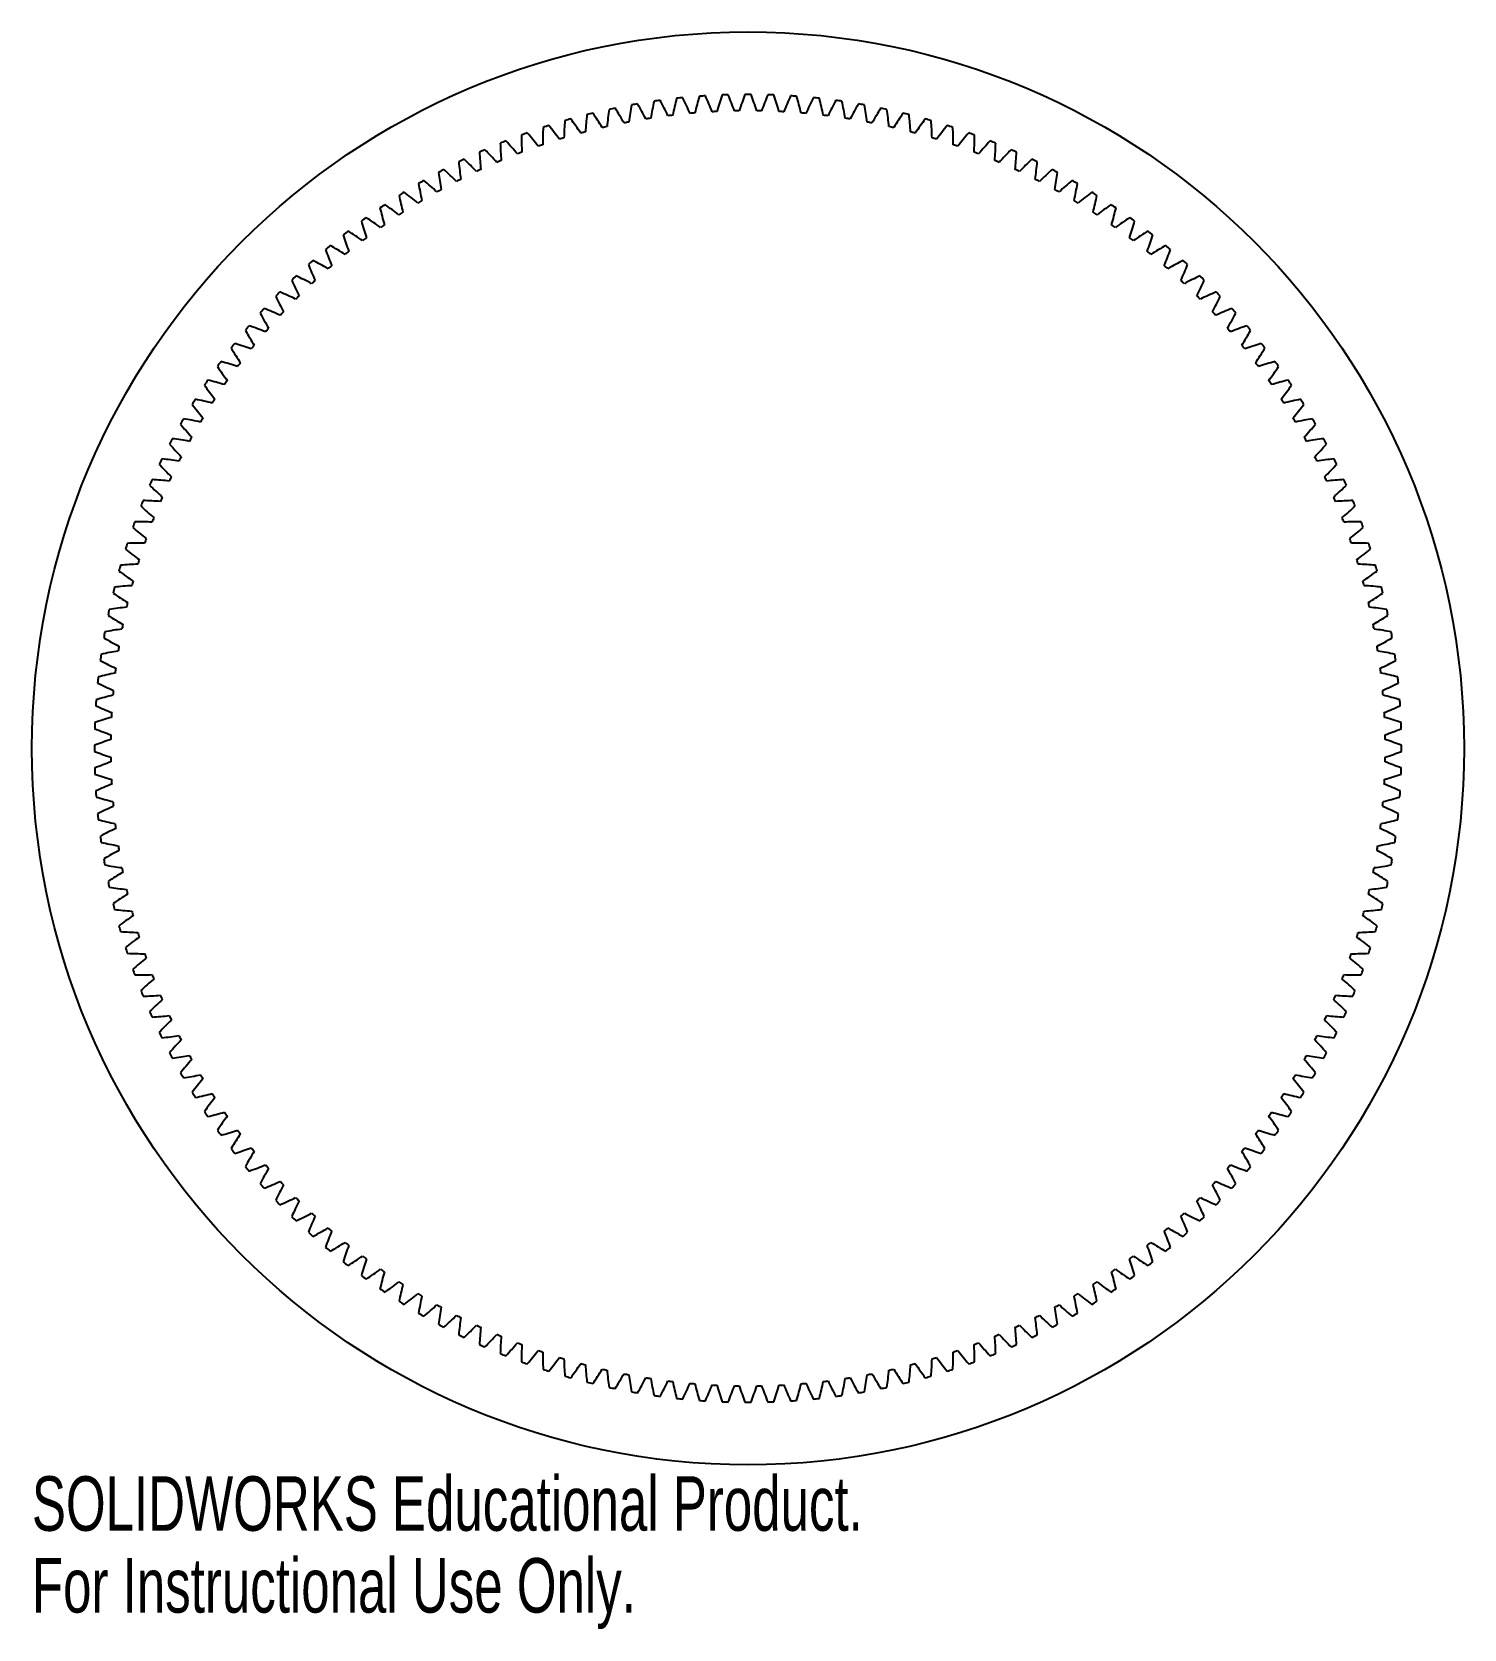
# Model space of a CAD drawing. Header units: inches. Extents: x -2.5 to 2.5, y -3.07 to 2.5.
import ezdxf

# ---------------------------------------------------------------- set-up
doc = ezdxf.new("R2010")
doc.units = ezdxf.units.IN
doc.header["$MEASUREMENT"] = 0
doc.styles.add('SLDTEXTSTYLE0', font='TXT', dxfattribs={"width": 0.7})

msp = doc.modelspace()

# ---------------------------------------------------------------- linework, layer by layer
at = {"color": 7, "linetype": 'Continuous', "lineweight": 25}
msp.add_circle((0, 0), 2.5, dxfattribs=at)
for centre, radius, start, end in [((0.6274, 2.0604), 1.125, 171.3361, 174.4188), ((0, 0), 2.282, 101.7342, 102.2658), ((-1.4112, 1.6271), 1.125, 29.5812, 32.6639), ((0.6989, 2.0373), 1.125, 169.3361, 172.4188), ((0, 0), 2.282, 99.7342, 100.2658), ((-1.3535, 1.6754), 1.125, 27.5812, 30.6639), ((0.7696, 2.0117), 1.125, 167.3361, 170.4188), ((0, 0), 2.282, 97.7342, 98.2658), ((-1.2942, 1.7216), 1.125, 25.5812, 28.6639), ((0.8393, 1.9836), 1.125, 165.3361, 168.4188), ((0, 0), 2.282, 95.7342, 96.2658), ((-1.2334, 1.7657), 1.125, 23.5812, 26.6639), ((0.908, 1.9531), 1.125, 163.3361, 166.4188), ((0, 0), 2.282, 93.7342, 94.2658), ((-1.171, 1.8077), 1.125, 21.5812, 24.6639), ((0.9756, 1.9202), 1.125, 161.3361, 164.4188), ((0, 0), 2.282, 91.7342, 92.2658), ((-1.1072, 1.8475), 1.125, 19.5812, 22.6639), ((1.042, 1.885), 1.125, 159.3361, 162.4188), ((0, 0), 2.282, 89.7342, 90.2658), ((-1.042, 1.885), 1.125, 17.5812, 20.6639), ((1.1072, 1.8475), 1.125, 157.3361, 160.4188), ((0, 0), 2.282, 87.7342, 88.2658), ((-0.9756, 1.9202), 1.125, 15.5812, 18.6639), ((1.171, 1.8077), 1.125, 155.3361, 158.4188), ((0, 0), 2.282, 85.7342, 86.2658), ((-0.908, 1.9531), 1.125, 13.5812, 16.6639), ((1.2334, 1.7657), 1.125, 153.3361, 156.4188), ((0, 0), 2.282, 83.7342, 84.2658), ((-0.8393, 1.9836), 1.125, 11.5812, 14.6639), ((1.2942, 1.7216), 1.125, 151.3361, 154.4188), ((0, 0), 2.282, 81.7342, 82.2658), ((-0.7696, 2.0117), 1.125, 9.5812, 12.6639), ((1.3535, 1.6754), 1.125, 149.3361, 152.4188), ((0, 0), 2.282, 79.7342, 80.2658), ((-0.6989, 2.0373), 1.125, 7.5812, 10.6639), ((1.4112, 1.6271), 1.125, 147.3361, 150.4188), ((0, 0), 2.282, 77.7342, 78.2658), ((-0.6274, 2.0604), 1.125, 5.5812, 8.6639), ((0.4821, 2.0992), 1.125, 175.3361, 178.4188), ((0, 0), 2.282, 105.7342, 106.2658), ((-1.5212, 1.5247), 1.125, 33.5812, 36.6639), ((0.5551, 2.0811), 1.125, 173.3361, 176.4188), ((0, 0), 2.282, 103.7342, 104.2658), ((-1.4671, 1.5769), 1.125, 31.5812, 34.6639), ((0, 0), 2.225, 100.7832, 101.2168), ((0, 0), 2.225, 98.7832, 99.2168), ((0, 0), 2.225, 96.7832, 97.2168), ((0, 0), 2.225, 94.7832, 95.2168), ((0, 0), 2.225, 92.7832, 93.2168), ((0, 0), 2.225, 90.7832, 91.2168), ((0, 0), 2.225, 88.7832, 89.2168), ((0, 0), 2.225, 86.7832, 87.2168), ((0, 0), 2.225, 84.7832, 85.2168), ((0, 0), 2.225, 82.7832, 83.2168), ((0, 0), 2.225, 80.7832, 81.2168), ((0, 0), 2.225, 78.7832, 79.2168), ((1.4671, 1.5769), 1.125, 145.3361, 148.4188), ((0, 0), 2.282, 75.7342, 76.2658), ((-0.5551, 2.0811), 1.125, 3.5812, 6.6639), ((1.5212, 1.5247), 1.125, 143.3361, 146.4188), ((0, 0), 2.282, 73.7342, 74.2658), ((-0.4821, 2.0992), 1.125, 1.5812, 4.6639), ((0, 0), 2.282, 111.7342, 112.2658), ((-1.6723, 1.3574), 1.125, 39.5812, 42.6639), ((0.3345, 2.1277), 1.125, 179.3361, 182.4188), ((0, 0), 2.282, 109.7342, 110.2658), ((-1.6239, 1.4149), 1.125, 37.5812, 40.6639), ((0.4085, 2.1147), 1.125, 177.3361, 180.4188), ((0, 0), 2.282, 107.7342, 108.2658), ((-1.5735, 1.4707), 1.125, 35.5812, 38.6639), ((0, 0), 2.225, 106.7832, 107.2168), ((0, 0), 2.225, 104.7832, 105.2168), ((0, 0), 2.225, 102.7832, 103.2168), ((0, 0), 2.225, 76.7832, 77.2168), ((0, 0), 2.225, 74.7832, 75.2168), ((0, 0), 2.225, 72.7832, 73.2168), ((1.5735, 1.4707), 1.125, 141.3361, 144.4188), ((0, 0), 2.282, 71.7342, 72.2658), ((-0.4085, 2.1147), 1.125, 359.5812, 2.6639), ((1.6239, 1.4149), 1.125, 139.3361, 142.4188), ((0, 0), 2.282, 69.7342, 70.2658), ((-0.3345, 2.1277), 1.125, 357.5812, 0.6639), ((1.6723, 1.3574), 1.125, 137.3361, 140.4188), ((0, 0), 2.282, 67.7342, 68.2658), ((0, 0), 2.282, 113.7342, 114.2658), ((0.1853, 2.1458), 1.125, 183.3361, 186.4188), ((-1.7186, 1.2982), 1.125, 41.5812, 44.6639), ((0.26, 2.1381), 1.125, 181.3361, 184.4188), ((0, 0), 2.225, 110.7832, 111.2168), ((0, 0), 2.225, 108.7832, 109.2168), ((0, 0), 2.225, 70.7832, 71.2168), ((0, 0), 2.225, 68.7832, 69.2168), ((-0.26, 2.1381), 1.125, 355.5812, 358.6639), ((1.7186, 1.2982), 1.125, 135.3361, 138.4188), ((0, 0), 2.282, 65.7342, 66.2658), ((-0.1853, 2.1458), 1.125, 353.5812, 356.6639), ((0, 0), 2.282, 117.7342, 118.2658), ((0.0351, 2.1535), 1.125, 187.3361, 190.4188), ((-1.805, 1.1751), 1.125, 45.5812, 48.6639), ((0, 0), 2.282, 115.7342, 116.2658), ((0.1103, 2.151), 1.125, 185.3361, 188.4188), ((-1.7629, 1.2374), 1.125, 43.5812, 46.6639), ((0, 0), 2.225, 114.7832, 115.2168), ((0, 0), 2.225, 112.7832, 113.2168), ((0, 0), 2.225, 66.7832, 67.2168), ((0, 0), 2.225, 64.7832, 65.2168), ((1.7629, 1.2374), 1.125, 133.3361, 136.4188), ((0, 0), 2.282, 63.7342, 64.2658), ((-0.1103, 2.151), 1.125, 351.5812, 354.6639), ((1.805, 1.1751), 1.125, 131.3361, 134.4188), ((0, 0), 2.282, 61.7342, 62.2658), ((-0.0351, 2.1535), 1.125, 349.5812, 352.6639), ((0, 0), 2.282, 119.7342, 120.2658), ((-0.0401, 2.1535), 1.125, 189.3361, 192.4188), ((-1.8449, 1.1114), 1.125, 47.5812, 50.6639), ((0, 0), 2.225, 116.7832, 117.2168), ((0, 0), 2.225, 62.7832, 63.2168), ((1.8449, 1.1114), 1.125, 129.3361, 132.4188), ((0, 0), 2.282, 59.7342, 60.2658), ((0.0401, 2.1535), 1.125, 347.5812, 350.6639), ((0, 0), 2.282, 123.7342, 124.2658), ((-1.918, 0.98), 1.125, 51.5812, 54.6639), ((0, 0), 2.282, 121.7342, 122.2658), ((-0.1152, 2.1507), 1.125, 191.3361, 194.4188), ((-1.8826, 1.0464), 1.125, 49.5812, 52.6639), ((0, 0), 2.225, 120.7832, 121.2168), ((0, 0), 2.225, 118.7832, 119.2168), ((0, 0), 2.225, 60.7832, 61.2168), ((0, 0), 2.225, 58.7832, 59.2168), ((1.8826, 1.0464), 1.125, 127.3361, 130.4188), ((0, 0), 2.282, 57.7342, 58.2658), ((0.1152, 2.1507), 1.125, 345.5812, 348.6639), ((1.918, 0.98), 1.125, 125.3361, 128.4188), ((0, 0), 2.282, 55.7342, 56.2658), ((0, 0), 2.282, 125.7342, 126.2658), ((-0.2649, 2.1375), 1.125, 195.3361, 198.4188), ((-1.951, 0.9125), 1.125, 53.5812, 56.6639), ((-0.1902, 2.1454), 1.125, 193.3361, 196.4188), ((0, 0), 2.225, 122.7832, 123.2168), ((0, 0), 2.225, 56.7832, 57.2168), ((0.1902, 2.1454), 1.125, 343.5812, 346.6639), ((1.951, 0.9125), 1.125, 123.3361, 126.4188), ((0.2649, 2.1375), 1.125, 341.5812, 344.6639), ((0, 0), 2.282, 53.7342, 54.2658), ((0, 0), 2.282, 127.7342, 128.2658), ((-0.3394, 2.1269), 1.125, 197.3361, 200.4188), ((-1.9816, 0.8438), 1.125, 55.5812, 58.6639), ((0, 0), 2.225, 124.7832, 125.2168), ((0, 0), 2.225, 54.7832, 55.2168), ((1.9816, 0.8438), 1.125, 121.3361, 124.4188), ((0.3394, 2.1269), 1.125, 339.5812, 342.6639), ((0, 0), 2.282, 51.7342, 52.2658), ((0, 0), 2.282, 129.7342, 130.2658), ((-0.4134, 2.1138), 1.125, 199.3361, 202.4188), ((-2.0099, 0.7742), 1.125, 57.5812, 60.6639), ((0, 0), 2.225, 128.7832, 129.2168), ((0, 0), 2.225, 126.7832, 127.2168), ((0, 0), 2.225, 52.7832, 53.2168), ((0, 0), 2.225, 50.7832, 51.2168), ((2.0099, 0.7742), 1.125, 119.3361, 122.4188), ((0.4134, 2.1138), 1.125, 337.5812, 340.6639), ((0, 0), 2.282, 49.7342, 50.2658), ((0, 0), 2.282, 131.7342, 132.2658), ((-0.4869, 2.0981), 1.125, 201.3361, 204.4188), ((-2.0357, 0.7036), 1.125, 59.5812, 62.6639), ((0, 0), 2.225, 130.7832, 131.2168), ((0, 0), 2.225, 48.7832, 49.2168), ((2.0357, 0.7036), 1.125, 117.3361, 120.4188), ((0.4869, 2.0981), 1.125, 335.5812, 338.6639), ((0, 0), 2.282, 47.7342, 48.2658), ((0, 0), 2.282, 133.7342, 134.2658), ((-0.5598, 2.0798), 1.125, 203.3361, 206.4188), ((-2.059, 0.6321), 1.125, 61.5812, 64.6639), ((0, 0), 2.225, 132.7832, 133.2168), ((0, 0), 2.225, 46.7832, 47.2168), ((2.059, 0.6321), 1.125, 115.3361, 118.4188), ((0.5598, 2.0798), 1.125, 333.5812, 336.6639), ((0, 0), 2.282, 45.7342, 46.2658), ((0, 0), 2.282, 135.7342, 136.2658), ((-0.6321, 2.059), 1.125, 205.3361, 208.4188), ((-2.0798, 0.5598), 1.125, 63.5812, 66.6639), ((0, 0), 2.225, 134.7832, 135.2168), ((0, 0), 2.225, 44.7832, 45.2168), ((2.0798, 0.5598), 1.125, 113.3361, 116.4188), ((0.6321, 2.059), 1.125, 331.5812, 334.6639), ((0, 0), 2.282, 43.7342, 44.2658), ((0, 0), 2.282, 137.7342, 138.2658), ((-0.7036, 2.0357), 1.125, 207.3361, 210.4188), ((-2.0981, 0.4869), 1.125, 65.5812, 68.6639), ((0, 0), 2.225, 136.7832, 137.2168), ((0, 0), 2.225, 42.7832, 43.2168), ((2.0981, 0.4869), 1.125, 111.3361, 114.4188), ((0.7036, 2.0357), 1.125, 329.5812, 332.6639), ((0, 0), 2.282, 41.7342, 42.2658), ((0, 0), 2.282, 139.7342, 140.2658), ((-0.7742, 2.0099), 1.125, 209.3361, 212.4188), ((-2.1138, 0.4134), 1.125, 67.5812, 70.6639), ((0, 0), 2.225, 138.7832, 139.2168), ((0, 0), 2.225, 40.7832, 41.2168), ((2.1138, 0.4134), 1.125, 109.3361, 112.4188), ((0.7742, 2.0099), 1.125, 327.5812, 330.6639), ((0, 0), 2.282, 39.7342, 40.2658), ((0, 0), 2.282, 141.7342, 142.2658), ((-0.8438, 1.9816), 1.125, 211.3361, 214.4188), ((-2.1269, 0.3394), 1.125, 69.5812, 72.6639), ((0, 0), 2.225, 140.7832, 141.2168), ((0, 0), 2.225, 38.7832, 39.2168), ((2.1269, 0.3394), 1.125, 107.3361, 110.4188), ((0.8438, 1.9816), 1.125, 325.5812, 328.6639), ((0, 0), 2.282, 37.7342, 38.2658), ((0, 0), 2.282, 143.7342, 144.2658), ((-2.1375, 0.2649), 1.125, 71.5812, 74.6639), ((0, 0), 2.225, 142.7832, 143.2168), ((0, 0), 2.225, 36.7832, 37.2168), ((2.1375, 0.2649), 1.125, 105.3361, 108.4188), ((0, 0), 2.282, 35.7342, 36.2658), ((0, 0), 2.282, 145.7342, 146.2658), ((-2.1454, 0.1902), 1.125, 73.5812, 76.6639), ((-0.9125, 1.951), 1.125, 213.3361, 216.4188), ((0, 0), 2.225, 144.7832, 145.2168), ((0.9125, 1.951), 1.125, 323.5812, 326.6639), ((0, 0), 2.225, 34.7832, 35.2168), ((2.1454, 0.1902), 1.125, 103.3361, 106.4188), ((0, 0), 2.282, 33.7342, 34.2658), ((-0.98, 1.918), 1.125, 215.3361, 218.4188), ((0.98, 1.918), 1.125, 321.5812, 324.6639), ((0, 0), 2.282, 147.7342, 148.2658), ((-1.0464, 1.8826), 1.125, 217.3361, 220.4188), ((-2.1507, 0.1152), 1.125, 75.5812, 78.6639), ((0, 0), 2.225, 146.7832, 147.2168), ((0, 0), 2.225, 32.7832, 33.2168), ((2.1507, 0.1152), 1.125, 101.3361, 104.4188), ((1.0464, 1.8826), 1.125, 319.5812, 322.6639), ((0, 0), 2.282, 31.7342, 32.2658), ((0, 0), 2.282, 149.7342, 150.2658), ((-1.1114, 1.8449), 1.125, 219.3361, 222.4188), ((-2.1535, 0.0401), 1.125, 77.5812, 80.6639), ((0, 0), 2.225, 148.7832, 149.2168), ((0, 0), 2.225, 30.7832, 31.2168), ((2.1535, 0.0401), 1.125, 99.3361, 102.4188), ((1.1114, 1.8449), 1.125, 317.5812, 320.6639), ((0, 0), 2.282, 29.7342, 30.2658), ((0, 0), 2.282, 151.7342, 152.2658), ((-1.1751, 1.805), 1.125, 221.3361, 224.4188), ((-2.1535, -0.0351), 1.125, 79.5812, 82.6639), ((0, 0), 2.225, 150.7832, 151.2168), ((0, 0), 2.225, 28.7832, 29.2168), ((2.1535, -0.0351), 1.125, 97.3361, 100.4188), ((1.1751, 1.805), 1.125, 315.5812, 318.6639), ((0, 0), 2.282, 27.7342, 28.2658), ((0, 0), 2.282, 153.7342, 154.2658), ((-2.151, -0.1103), 1.125, 81.5812, 84.6639), ((0, 0), 2.225, 152.7832, 153.2168), ((0, 0), 2.225, 26.7832, 27.2168), ((2.151, -0.1103), 1.125, 95.3361, 98.4188), ((0, 0), 2.282, 25.7342, 26.2658), ((-1.2374, 1.7629), 1.125, 223.3361, 226.4188), ((0, 0), 2.225, 154.7832, 155.2168), ((1.2374, 1.7629), 1.125, 313.5812, 316.6639), ((0, 0), 2.225, 24.7832, 25.2168), ((0, 0), 2.282, 155.7342, 156.2658), ((-1.2982, 1.7186), 1.125, 225.3361, 228.4188), ((-2.1458, -0.1853), 1.125, 83.5812, 86.6639), ((2.1458, -0.1853), 1.125, 93.3361, 96.4188), ((1.2982, 1.7186), 1.125, 311.5812, 314.6639), ((0, 0), 2.282, 23.7342, 24.2658), ((0, 0), 2.282, 157.7342, 158.2658), ((-1.3574, 1.6723), 1.125, 227.3361, 230.4188), ((-2.1381, -0.26), 1.125, 85.5812, 88.6639), ((0, 0), 2.225, 156.7832, 157.2168), ((0, 0), 2.225, 22.7832, 23.2168), ((2.1381, -0.26), 1.125, 91.3361, 94.4188), ((1.3574, 1.6723), 1.125, 309.5812, 312.6639), ((0, 0), 2.282, 21.7342, 22.2658), ((0, 0), 2.282, 159.7342, 160.2658), ((-2.1277, -0.3345), 1.125, 87.5812, 90.6639), ((0, 0), 2.225, 158.7832, 159.2168), ((0, 0), 2.225, 20.7832, 21.2168), ((2.1277, -0.3345), 1.125, 89.3361, 92.4188), ((0, 0), 2.282, 19.7342, 20.2658), ((-1.4149, 1.6239), 1.125, 229.3361, 232.4188), ((0, 0), 2.225, 160.7832, 161.2168), ((1.4149, 1.6239), 1.125, 307.5812, 310.6639), ((0, 0), 2.225, 18.7832, 19.2168), ((0, 0), 2.282, 161.7342, 162.2658), ((-1.4707, 1.5735), 1.125, 231.3361, 234.4188), ((-2.1147, -0.4085), 1.125, 89.5812, 92.6639), ((2.1147, -0.4085), 1.125, 87.3361, 90.4188), ((1.4707, 1.5735), 1.125, 305.5812, 308.6639), ((0, 0), 2.282, 17.7342, 18.2658), ((0, 0), 2.282, 163.7342, 164.2658), ((-1.5247, 1.5212), 1.125, 233.3361, 236.4188), ((-2.0992, -0.4821), 1.125, 91.5812, 94.6639), ((0, 0), 2.225, 162.7832, 163.2168), ((0, 0), 2.225, 16.7832, 17.2168), ((2.0992, -0.4821), 1.125, 85.3361, 88.4188), ((1.5247, 1.5212), 1.125, 303.5812, 306.6639), ((0, 0), 2.282, 15.7342, 16.2658), ((0, 0), 2.282, 165.7342, 166.2658), ((-2.0811, -0.5551), 1.125, 93.5812, 96.6639), ((0, 0), 2.225, 164.7832, 165.2168), ((0, 0), 2.225, 14.7832, 15.2168), ((2.0811, -0.5551), 1.125, 83.3361, 86.4188), ((0, 0), 2.282, 13.7342, 14.2658), ((-1.5769, 1.4671), 1.125, 235.3361, 238.4188), ((0, 0), 2.225, 166.7832, 167.2168), ((1.5769, 1.4671), 1.125, 301.5812, 304.6639), ((0, 0), 2.225, 12.7832, 13.2168), ((0, 0), 2.282, 167.7342, 168.2658), ((-1.6271, 1.4112), 1.125, 237.3361, 240.4188), ((-2.0604, -0.6274), 1.125, 95.5812, 98.6639), ((2.0604, -0.6274), 1.125, 81.3361, 84.4188), ((1.6271, 1.4112), 1.125, 299.5812, 302.6639), ((0, 0), 2.282, 11.7342, 12.2658), ((0, 0), 2.282, 169.7342, 170.2658), ((-2.0373, -0.6989), 1.125, 97.5812, 100.6639), ((0, 0), 2.225, 168.7832, 169.2168), ((0, 0), 2.225, 10.7832, 11.2168), ((2.0373, -0.6989), 1.125, 79.3361, 82.4188), ((0, 0), 2.282, 9.7342, 10.2658), ((-2.0117, -0.7696), 1.125, 99.5812, 102.6639), ((-1.6754, 1.3535), 1.125, 239.3361, 242.4188), ((0, 0), 2.225, 170.7832, 171.2168), ((1.6754, 1.3535), 1.125, 297.5812, 300.6639), ((0, 0), 2.225, 8.7832, 9.2168), ((2.0117, -0.7696), 1.125, 77.3361, 80.4188), ((0, 0), 2.282, 171.7342, 172.2658), ((-1.7216, 1.2942), 1.125, 241.3361, 244.4188), ((0, 0), 2.225, 172.7832, 173.2168), ((1.7216, 1.2942), 1.125, 295.5812, 298.6639), ((0, 0), 2.225, 6.7832, 7.2168), ((0, 0), 2.282, 7.7342, 8.2658), ((0, 0), 2.282, 173.7342, 174.2658), ((-1.7657, 1.2334), 1.125, 243.3361, 246.4188), ((-1.9836, -0.8393), 1.125, 101.5812, 104.6639), ((1.9836, -0.8393), 1.125, 75.3361, 78.4188), ((1.7657, 1.2334), 1.125, 293.5812, 296.6639), ((0, 0), 2.282, 5.7342, 6.2658), ((0, 0), 2.282, 175.7342, 176.2658), ((-1.9531, -0.908), 1.125, 103.5812, 106.6639), ((0, 0), 2.225, 174.7832, 175.2168), ((0, 0), 2.225, 4.7832, 5.2168), ((1.9531, -0.908), 1.125, 73.3361, 76.4188), ((0, 0), 2.282, 3.7342, 4.2658), ((-1.8077, 1.171), 1.125, 245.3361, 248.4188), ((0, 0), 2.225, 176.7832, 177.2168), ((1.8077, 1.171), 1.125, 291.5812, 294.6639), ((0, 0), 2.225, 2.7832, 3.2168), ((0, 0), 2.282, 177.7342, 178.2658), ((-1.8475, 1.1072), 1.125, 247.3361, 250.4188), ((-1.9202, -0.9756), 1.125, 105.5812, 108.6639), ((1.9202, -0.9756), 1.125, 71.3361, 74.4188), ((1.8475, 1.1072), 1.125, 289.5812, 292.6639), ((0, 0), 2.282, 1.7342, 2.2658), ((-1.885, -1.042), 1.125, 107.5812, 110.6639), ((0, 0), 2.282, 179.7342, 180.2658), ((0, 0), 2.225, 178.7832, 179.2168), ((0, 0), 2.225, 0.7832, 1.2168), ((1.885, -1.042), 1.125, 69.3361, 72.4188), ((0, 0), 2.282, 359.7342, 0.2658), ((-1.885, 1.042), 1.125, 249.3361, 252.4188), ((-1.8475, -1.1072), 1.125, 109.5812, 112.6639), ((0, 0), 2.225, 180.7832, 181.2168), ((0, 0), 2.225, 358.7832, 359.2168), ((1.8475, -1.1072), 1.125, 67.3361, 70.4188), ((1.885, 1.042), 1.125, 287.5812, 290.6639), ((0, 0), 2.282, 181.7342, 182.2658), ((-1.9202, 0.9756), 1.125, 251.3361, 254.4188), ((0, 0), 2.225, 182.7832, 183.2168), ((0, 0), 2.225, 356.7832, 357.2168), ((1.9202, 0.9756), 1.125, 285.5812, 288.6639), ((0, 0), 2.282, 357.7342, 358.2658), ((-1.8077, -1.171), 1.125, 111.5812, 114.6639), ((0, 0), 2.282, 183.7342, 184.2658), ((1.8077, -1.171), 1.125, 65.3361, 68.4188), ((0, 0), 2.282, 355.7342, 356.2658), ((-1.9531, 0.908), 1.125, 253.3361, 256.4188), ((-1.7657, -1.2334), 1.125, 113.5812, 116.6639), ((0, 0), 2.225, 184.7832, 185.2168), ((0, 0), 2.225, 354.7832, 355.2168), ((1.7657, -1.2334), 1.125, 63.3361, 66.4188), ((1.9531, 0.908), 1.125, 283.5812, 286.6639), ((0, 0), 2.282, 185.7342, 186.2658), ((-1.9836, 0.8393), 1.125, 255.3361, 258.4188), ((0, 0), 2.225, 186.7832, 187.2168), ((0, 0), 2.225, 352.7832, 353.2168), ((1.9836, 0.8393), 1.125, 281.5812, 284.6639), ((0, 0), 2.282, 353.7342, 354.2658), ((-1.7216, -1.2942), 1.125, 115.5812, 118.6639), ((0, 0), 2.282, 187.7342, 188.2658), ((-2.0117, 0.7696), 1.125, 257.3361, 260.4188), ((2.0117, 0.7696), 1.125, 279.5812, 282.6639), ((1.7216, -1.2942), 1.125, 61.3361, 64.4188), ((0, 0), 2.282, 351.7342, 352.2658), ((-1.6754, -1.3535), 1.125, 117.5812, 120.6639), ((0, 0), 2.282, 189.7342, 190.2658), ((0, 0), 2.225, 188.7832, 189.2168), ((0, 0), 2.225, 350.7832, 351.2168), ((1.6754, -1.3535), 1.125, 59.3361, 62.4188), ((0, 0), 2.282, 349.7342, 350.2658), ((-2.0373, 0.6989), 1.125, 259.3361, 262.4188), ((-1.6271, -1.4112), 1.125, 119.5812, 122.6639), ((0, 0), 2.225, 190.7832, 191.2168), ((0, 0), 2.225, 348.7832, 349.2168), ((1.6271, -1.4112), 1.125, 57.3361, 60.4188), ((2.0373, 0.6989), 1.125, 277.5812, 280.6639), ((0, 0), 2.282, 191.7342, 192.2658), ((-2.0604, 0.6274), 1.125, 261.3361, 264.4188), ((0, 0), 2.225, 192.7832, 193.2168), ((0, 0), 2.225, 346.7832, 347.2168), ((2.0604, 0.6274), 1.125, 275.5812, 278.6639), ((0, 0), 2.282, 347.7342, 348.2658), ((-1.5769, -1.4671), 1.125, 121.5812, 124.6639), ((0, 0), 2.282, 193.7342, 194.2658), ((1.5769, -1.4671), 1.125, 55.3361, 58.4188), ((0, 0), 2.282, 345.7342, 346.2658), ((-2.0811, 0.5551), 1.125, 263.3361, 266.4188), ((-1.5247, -1.5212), 1.125, 123.5812, 126.6639), ((0, 0), 2.225, 194.7832, 195.2168), ((0, 0), 2.225, 344.7832, 345.2168), ((1.5247, -1.5212), 1.125, 53.3361, 56.4188), ((2.0811, 0.5551), 1.125, 273.5812, 276.6639), ((0, 0), 2.282, 195.7342, 196.2658), ((-2.0992, 0.4821), 1.125, 265.3361, 268.4188), ((-1.4707, -1.5735), 1.125, 125.5812, 128.6639), ((0, 0), 2.225, 196.7832, 197.2168), ((0, 0), 2.225, 342.7832, 343.2168), ((1.4707, -1.5735), 1.125, 51.3361, 54.4188), ((2.0992, 0.4821), 1.125, 271.5812, 274.6639), ((0, 0), 2.282, 343.7342, 344.2658), ((0, 0), 2.282, 197.7342, 198.2658), ((-2.1147, 0.4085), 1.125, 267.3361, 270.4188), ((0, 0), 2.225, 198.7832, 199.2168), ((0, 0), 2.225, 340.7832, 341.2168), ((2.1147, 0.4085), 1.125, 269.5812, 272.6639), ((0, 0), 2.282, 341.7342, 342.2658), ((-1.4149, -1.6239), 1.125, 127.5812, 130.6639), ((0, 0), 2.282, 199.7342, 200.2658), ((1.4149, -1.6239), 1.125, 49.3361, 52.4188), ((0, 0), 2.282, 339.7342, 340.2658), ((-2.1277, 0.3345), 1.125, 269.3361, 272.4188), ((-1.3574, -1.6723), 1.125, 129.5812, 132.6639), ((0, 0), 2.225, 200.7832, 201.2168), ((0, 0), 2.225, 338.7832, 339.2168), ((1.3574, -1.6723), 1.125, 47.3361, 50.4188), ((2.1277, 0.3345), 1.125, 267.5812, 270.6639), ((0, 0), 2.282, 201.7342, 202.2658), ((-2.1381, 0.26), 1.125, 271.3361, 274.4188), ((-1.2982, -1.7186), 1.125, 131.5812, 134.6639), ((0, 0), 2.225, 202.7832, 203.2168), ((0, 0), 2.225, 336.7832, 337.2168), ((1.2982, -1.7186), 1.125, 45.3361, 48.4188), ((2.1381, 0.26), 1.125, 265.5812, 268.6639), ((0, 0), 2.282, 337.7342, 338.2658), ((0, 0), 2.282, 203.7342, 204.2658), ((-2.1458, 0.1853), 1.125, 273.3361, 276.4188), ((0, 0), 2.225, 204.7832, 205.2168), ((0, 0), 2.225, 334.7832, 335.2168), ((2.1458, 0.1853), 1.125, 263.5812, 266.6639), ((0, 0), 2.282, 335.7342, 336.2658), ((-1.2374, -1.7629), 1.125, 133.5812, 136.6639), ((0, 0), 2.282, 205.7342, 206.2658), ((-2.151, 0.1103), 1.125, 275.3361, 278.4188), ((0, 0), 2.225, 206.7832, 207.2168), ((0, 0), 2.225, 332.7832, 333.2168), ((2.151, 0.1103), 1.125, 261.5812, 264.6639), ((1.2374, -1.7629), 1.125, 43.3361, 46.4188), ((0, 0), 2.282, 333.7342, 334.2658), ((-1.1751, -1.805), 1.125, 135.5812, 138.6639), ((1.1751, -1.805), 1.125, 41.3361, 44.4188), ((0, 0), 2.282, 207.7342, 208.2658), ((-2.1535, 0.0351), 1.125, 277.3361, 280.4188), ((-1.1114, -1.8449), 1.125, 137.5812, 140.6639), ((0, 0), 2.225, 208.7832, 209.2168), ((0, 0), 2.225, 330.7832, 331.2168), ((1.1114, -1.8449), 1.125, 39.3361, 42.4188), ((2.1535, 0.0351), 1.125, 259.5812, 262.6639), ((0, 0), 2.282, 331.7342, 332.2658), ((0, 0), 2.282, 209.7342, 210.2658), ((-2.1535, -0.0401), 1.125, 279.3361, 282.4188), ((-1.0464, -1.8826), 1.125, 139.5812, 142.6639), ((0, 0), 2.225, 210.7832, 211.2168), ((0, 0), 2.225, 328.7832, 329.2168), ((1.0464, -1.8826), 1.125, 37.3361, 40.4188), ((2.1535, -0.0401), 1.125, 257.5812, 260.6639), ((0, 0), 2.282, 329.7342, 330.2658), ((0, 0), 2.282, 211.7342, 212.2658), ((-2.1507, -0.1152), 1.125, 281.3361, 284.4188), ((-0.98, -1.918), 1.125, 141.5812, 144.6639), ((0, 0), 2.225, 212.7832, 213.2168), ((0, 0), 2.225, 326.7832, 327.2168), ((0.98, -1.918), 1.125, 35.3361, 38.4188), ((2.1507, -0.1152), 1.125, 255.5812, 258.6639), ((0, 0), 2.282, 327.7342, 328.2658), ((0, 0), 2.282, 213.7342, 214.2658), ((-2.1454, -0.1902), 1.125, 283.3361, 286.4188), ((0, 0), 2.225, 214.7832, 215.2168), ((0, 0), 2.225, 324.7832, 325.2168), ((2.1454, -0.1902), 1.125, 253.5812, 256.6639), ((0, 0), 2.282, 325.7342, 326.2658), ((-0.9125, -1.951), 1.125, 143.5812, 146.6639), ((0, 0), 2.282, 215.7342, 216.2658), ((-2.1375, -0.2649), 1.125, 285.3361, 288.4188), ((0, 0), 2.225, 216.7832, 217.2168), ((0, 0), 2.225, 322.7832, 323.2168), ((2.1375, -0.2649), 1.125, 251.5812, 254.6639), ((0.9125, -1.951), 1.125, 33.3361, 36.4188), ((0, 0), 2.282, 323.7342, 324.2658), ((-0.8438, -1.9816), 1.125, 145.5812, 148.6639), ((0.8438, -1.9816), 1.125, 31.3361, 34.4188), ((0, 0), 2.282, 217.7342, 218.2658), ((-2.1269, -0.3394), 1.125, 287.3361, 290.4188), ((-0.7742, -2.0099), 1.125, 147.5812, 150.6639), ((0, 0), 2.225, 218.7832, 219.2168), ((0, 0), 2.225, 320.7832, 321.2168), ((0.7742, -2.0099), 1.125, 29.3361, 32.4188), ((2.1269, -0.3394), 1.125, 249.5812, 252.6639), ((0, 0), 2.282, 321.7342, 322.2658), ((0, 0), 2.282, 219.7342, 220.2658), ((-2.1138, -0.4134), 1.125, 289.3361, 292.4188), ((-0.7036, -2.0357), 1.125, 149.5812, 152.6639), ((0, 0), 2.225, 220.7832, 221.2168), ((0, 0), 2.225, 318.7832, 319.2168), ((0.7036, -2.0357), 1.125, 27.3361, 30.4188), ((2.1138, -0.4134), 1.125, 247.5812, 250.6639), ((0, 0), 2.282, 319.7342, 320.2658), ((0, 0), 2.282, 221.7342, 222.2658), ((-2.0981, -0.4869), 1.125, 291.3361, 294.4188), ((-0.6321, -2.059), 1.125, 151.5812, 154.6639), ((0, 0), 2.225, 222.7832, 223.2168), ((0, 0), 2.225, 316.7832, 317.2168), ((0.6321, -2.059), 1.125, 25.3361, 28.4188), ((2.0981, -0.4869), 1.125, 245.5812, 248.6639), ((0, 0), 2.282, 317.7342, 318.2658), ((0, 0), 2.282, 223.7342, 224.2658), ((-2.0798, -0.5598), 1.125, 293.3361, 296.4188), ((-0.5598, -2.0798), 1.125, 153.5812, 156.6639), ((0, 0), 2.225, 224.7832, 225.2168), ((0, 0), 2.225, 314.7832, 315.2168), ((0.5598, -2.0798), 1.125, 23.3361, 26.4188), ((2.0798, -0.5598), 1.125, 243.5812, 246.6639), ((0, 0), 2.282, 315.7342, 316.2658), ((0, 0), 2.282, 225.7342, 226.2658), ((-2.059, -0.6321), 1.125, 295.3361, 298.4188), ((-0.4869, -2.0981), 1.125, 155.5812, 158.6639), ((0, 0), 2.225, 226.7832, 227.2168), ((0, 0), 2.225, 312.7832, 313.2168), ((0.4869, -2.0981), 1.125, 21.3361, 24.4188), ((2.059, -0.6321), 1.125, 241.5812, 244.6639), ((0, 0), 2.282, 313.7342, 314.2658), ((0, 0), 2.282, 227.7342, 228.2658), ((-2.0357, -0.7036), 1.125, 297.3361, 300.4188), ((-0.4134, -2.1138), 1.125, 157.5812, 160.6639), ((0, 0), 2.225, 228.7832, 229.2168), ((-2.0099, -0.7742), 1.125, 299.3361, 302.4188), ((0, 0), 2.225, 230.7832, 231.2168), ((0, 0), 2.225, 308.7832, 309.2168), ((2.0099, -0.7742), 1.125, 237.5812, 240.6639), ((0, 0), 2.225, 310.7832, 311.2168), ((0.4134, -2.1138), 1.125, 19.3361, 22.4188), ((2.0357, -0.7036), 1.125, 239.5812, 242.6639), ((0, 0), 2.282, 311.7342, 312.2658), ((0, 0), 2.282, 229.7342, 230.2658), ((-0.3394, -2.1269), 1.125, 159.5812, 162.6639), ((-1.9816, -0.8438), 1.125, 301.3361, 304.4188), ((-0.2649, -2.1375), 1.125, 161.5812, 164.6639), ((0, 0), 2.225, 232.7832, 233.2168), ((0, 0), 2.225, 306.7832, 307.2168), ((0.2649, -2.1375), 1.125, 15.3361, 18.4188), ((1.9816, -0.8438), 1.125, 235.5812, 238.6639), ((0.3394, -2.1269), 1.125, 17.3361, 20.4188), ((0, 0), 2.282, 309.7342, 310.2658), ((0, 0), 2.282, 231.7342, 232.2658), ((-1.951, -0.9125), 1.125, 303.3361, 306.4188), ((-0.1902, -2.1454), 1.125, 163.5812, 166.6639), ((0, 0), 2.225, 234.7832, 235.2168), ((0, 0), 2.225, 304.7832, 305.2168), ((0.1902, -2.1454), 1.125, 13.3361, 16.4188), ((1.951, -0.9125), 1.125, 233.5812, 236.6639), ((0, 0), 2.282, 307.7342, 308.2658), ((0, 0), 2.282, 233.7342, 234.2658), ((0, 0), 2.282, 235.7342, 236.2658), ((-1.918, -0.98), 1.125, 305.3361, 308.4188), ((0, 0), 2.225, 236.7832, 237.2168), ((-0.1152, -2.1507), 1.125, 165.5812, 168.6639), ((0, 0), 2.225, 302.7832, 303.2168), ((0.1152, -2.1507), 1.125, 11.3361, 14.4188), ((1.918, -0.98), 1.125, 231.5812, 234.6639), ((0, 0), 2.282, 303.7342, 304.2658), ((0, 0), 2.282, 305.7342, 306.2658), ((0, 0), 2.282, 237.7342, 238.2658), ((-1.8826, -1.0464), 1.125, 307.3361, 310.4188), ((0, 0), 2.225, 238.7832, 239.2168), ((-0.0401, -2.1535), 1.125, 167.5812, 170.6639), ((-1.8449, -1.1114), 1.125, 309.3361, 312.4188), ((0, 0), 2.225, 240.7832, 241.2168), ((0.0351, -2.1535), 1.125, 169.5812, 172.6639), ((0, 0), 2.225, 298.7832, 299.2168), ((-0.0351, -2.1535), 1.125, 7.3361, 10.4188), ((1.8449, -1.1114), 1.125, 227.5812, 230.6639), ((0, 0), 2.225, 300.7832, 301.2168), ((0.0401, -2.1535), 1.125, 9.3361, 12.4188), ((1.8826, -1.0464), 1.125, 229.5812, 232.6639), ((0, 0), 2.282, 301.7342, 302.2658), ((0, 0), 2.282, 239.7342, 240.2658), ((-1.805, -1.1751), 1.125, 311.3361, 314.4188), ((0, 0), 2.225, 242.7832, 243.2168), ((0.1103, -2.151), 1.125, 171.5812, 174.6639), ((0, 0), 2.225, 296.7832, 297.2168), ((-0.1103, -2.151), 1.125, 5.3361, 8.4188), ((1.805, -1.1751), 1.125, 225.5812, 228.6639), ((0, 0), 2.282, 299.7342, 300.2658), ((0, 0), 2.282, 241.7342, 242.2658), ((0, 0), 2.282, 243.7342, 244.2658), ((-1.7629, -1.2374), 1.125, 313.3361, 316.4188), ((0, 0), 2.225, 244.7832, 245.2168), ((0.1853, -2.1458), 1.125, 173.5812, 176.6639), ((-1.7186, -1.2982), 1.125, 315.3361, 318.4188), ((0, 0), 2.225, 246.7832, 247.2168), ((0.26, -2.1381), 1.125, 175.5812, 178.6639), ((0, 0), 2.225, 292.7832, 293.2168), ((-0.26, -2.1381), 1.125, 1.3361, 4.4188), ((1.7186, -1.2982), 1.125, 221.5812, 224.6639), ((0, 0), 2.225, 294.7832, 295.2168), ((-0.1853, -2.1458), 1.125, 3.3361, 6.4188), ((1.7629, -1.2374), 1.125, 223.5812, 226.6639), ((0, 0), 2.282, 295.7342, 296.2658), ((0, 0), 2.282, 297.7342, 298.2658), ((0, 0), 2.282, 245.7342, 246.2658), ((0, 0), 2.282, 247.7342, 248.2658), ((-1.6723, -1.3574), 1.125, 317.3361, 320.4188), ((0, 0), 2.225, 248.7832, 249.2168), ((0.3345, -2.1277), 1.125, 177.5812, 180.6639), ((-1.6239, -1.4149), 1.125, 319.3361, 322.4188), ((0, 0), 2.225, 250.7832, 251.2168), ((0.4085, -2.1147), 1.125, 179.5812, 182.6639), ((-0.4085, -2.1147), 1.125, 357.3361, 0.4188), ((0, 0), 2.225, 288.7832, 289.2168), ((1.6239, -1.4149), 1.125, 217.5812, 220.6639), ((0, 0), 2.225, 290.7832, 291.2168), ((-0.3345, -2.1277), 1.125, 359.3361, 2.4188), ((1.6723, -1.3574), 1.125, 219.5812, 222.6639), ((0, 0), 2.282, 291.7342, 292.2658), ((0, 0), 2.282, 293.7342, 294.2658), ((0, 0), 2.282, 249.7342, 250.2658), ((0, 0), 2.282, 251.7342, 252.2658), ((-1.5735, -1.4707), 1.125, 321.3361, 324.4188), ((0, 0), 2.225, 252.7832, 253.2168), ((0.4821, -2.0992), 1.125, 181.5812, 184.6639), ((-1.5212, -1.5247), 1.125, 323.3361, 326.4188), ((0, 0), 2.225, 254.7832, 255.2168), ((0.5551, -2.0811), 1.125, 183.5812, 186.6639), ((-1.4671, -1.5769), 1.125, 325.3361, 328.4188), ((0, 0), 2.225, 256.7832, 257.2168), ((0.6274, -2.0604), 1.125, 185.5812, 188.6639), ((-0.6274, -2.0604), 1.125, 351.3361, 354.4188), ((0, 0), 2.225, 282.7832, 283.2168), ((1.4671, -1.5769), 1.125, 211.5812, 214.6639), ((-0.5551, -2.0811), 1.125, 353.3361, 356.4188), ((0, 0), 2.225, 284.7832, 285.2168), ((1.5212, -1.5247), 1.125, 213.5812, 216.6639), ((-0.4821, -2.0992), 1.125, 355.3361, 358.4188), ((0, 0), 2.225, 286.7832, 287.2168), ((1.5735, -1.4707), 1.125, 215.5812, 218.6639), ((0, 0), 2.282, 287.7342, 288.2658), ((0, 0), 2.282, 289.7342, 290.2658), ((0, 0), 2.282, 253.7342, 254.2658), ((0, 0), 2.282, 255.7342, 256.2658), ((-1.4112, -1.6271), 1.125, 327.3361, 330.4188), ((0, 0), 2.225, 258.7832, 259.2168), ((0.6989, -2.0373), 1.125, 187.5812, 190.6639), ((-1.3535, -1.6754), 1.125, 329.3361, 332.4188), ((0, 0), 2.225, 260.7832, 261.2168), ((0.7696, -2.0117), 1.125, 189.5812, 192.6639), ((-1.2942, -1.7216), 1.125, 331.3361, 334.4188), ((0, 0), 2.225, 262.7832, 263.2168), ((0.8393, -1.9836), 1.125, 191.5812, 194.6639), ((-1.2334, -1.7657), 1.125, 333.3361, 336.4188), ((0, 0), 2.225, 264.7832, 265.2168), ((0.908, -1.9531), 1.125, 193.5812, 196.6639), ((-1.171, -1.8077), 1.125, 335.3361, 338.4188), ((0, 0), 2.225, 266.7832, 267.2168), ((0.9756, -1.9202), 1.125, 195.5812, 198.6639), ((-1.1072, -1.8475), 1.125, 337.3361, 340.4188), ((0, 0), 2.225, 268.7832, 269.2168), ((1.042, -1.885), 1.125, 197.5812, 200.6639), ((-1.042, -1.885), 1.125, 339.3361, 342.4188), ((0, 0), 2.225, 270.7832, 271.2168), ((1.1072, -1.8475), 1.125, 199.5812, 202.6639), ((-0.9756, -1.9202), 1.125, 341.3361, 344.4188), ((0, 0), 2.225, 272.7832, 273.2168), ((1.171, -1.8077), 1.125, 201.5812, 204.6639), ((-0.908, -1.9531), 1.125, 343.3361, 346.4188), ((0, 0), 2.225, 274.7832, 275.2168), ((1.2334, -1.7657), 1.125, 203.5812, 206.6639), ((-0.8393, -1.9836), 1.125, 345.3361, 348.4188), ((0, 0), 2.225, 276.7832, 277.2168), ((1.2942, -1.7216), 1.125, 205.5812, 208.6639), ((-0.7696, -2.0117), 1.125, 347.3361, 350.4188), ((0, 0), 2.225, 278.7832, 279.2168), ((1.3535, -1.6754), 1.125, 207.5812, 210.6639), ((-0.6989, -2.0373), 1.125, 349.3361, 352.4188), ((0, 0), 2.225, 280.7832, 281.2168), ((1.4112, -1.6271), 1.125, 209.5812, 212.6639), ((0, 0), 2.282, 283.7342, 284.2658), ((0, 0), 2.282, 285.7342, 286.2658), ((0, 0), 2.282, 257.7342, 258.2658), ((0, 0), 2.282, 259.7342, 260.2658), ((0, 0), 2.282, 261.7342, 262.2658), ((0, 0), 2.282, 263.7342, 264.2658), ((0, 0), 2.282, 265.7342, 266.2658), ((0, 0), 2.282, 267.7342, 268.2658), ((0, 0), 2.282, 269.7342, 270.2658), ((0, 0), 2.282, 271.7342, 272.2658), ((0, 0), 2.282, 273.7342, 274.2658), ((0, 0), 2.282, 275.7342, 276.2658), ((0, 0), 2.282, 277.7342, 278.2658), ((0, 0), 2.282, 279.7342, 280.2658), ((0, 0), 2.282, 281.7342, 282.2658)]:
    msp.add_arc(centre, radius, start, end, dxfattribs=at)

# ---------------------------------------------------------------- texts
at = {"color": 7, "linetype": 'Continuous', "char_height": 0.1903, "attachment_point": 1, "style": 'SLDTEXTSTYLE0'}
for s, insert in [('SOLIDWORKS Educational Product.', (-2.5, -2.5401)), ('For Instructional Use Only.', (-2.5, -2.8256))]:
    msp.add_mtext(s, dxfattribs=dict(at, insert=insert))

doc.saveas('drawing.dxf')
